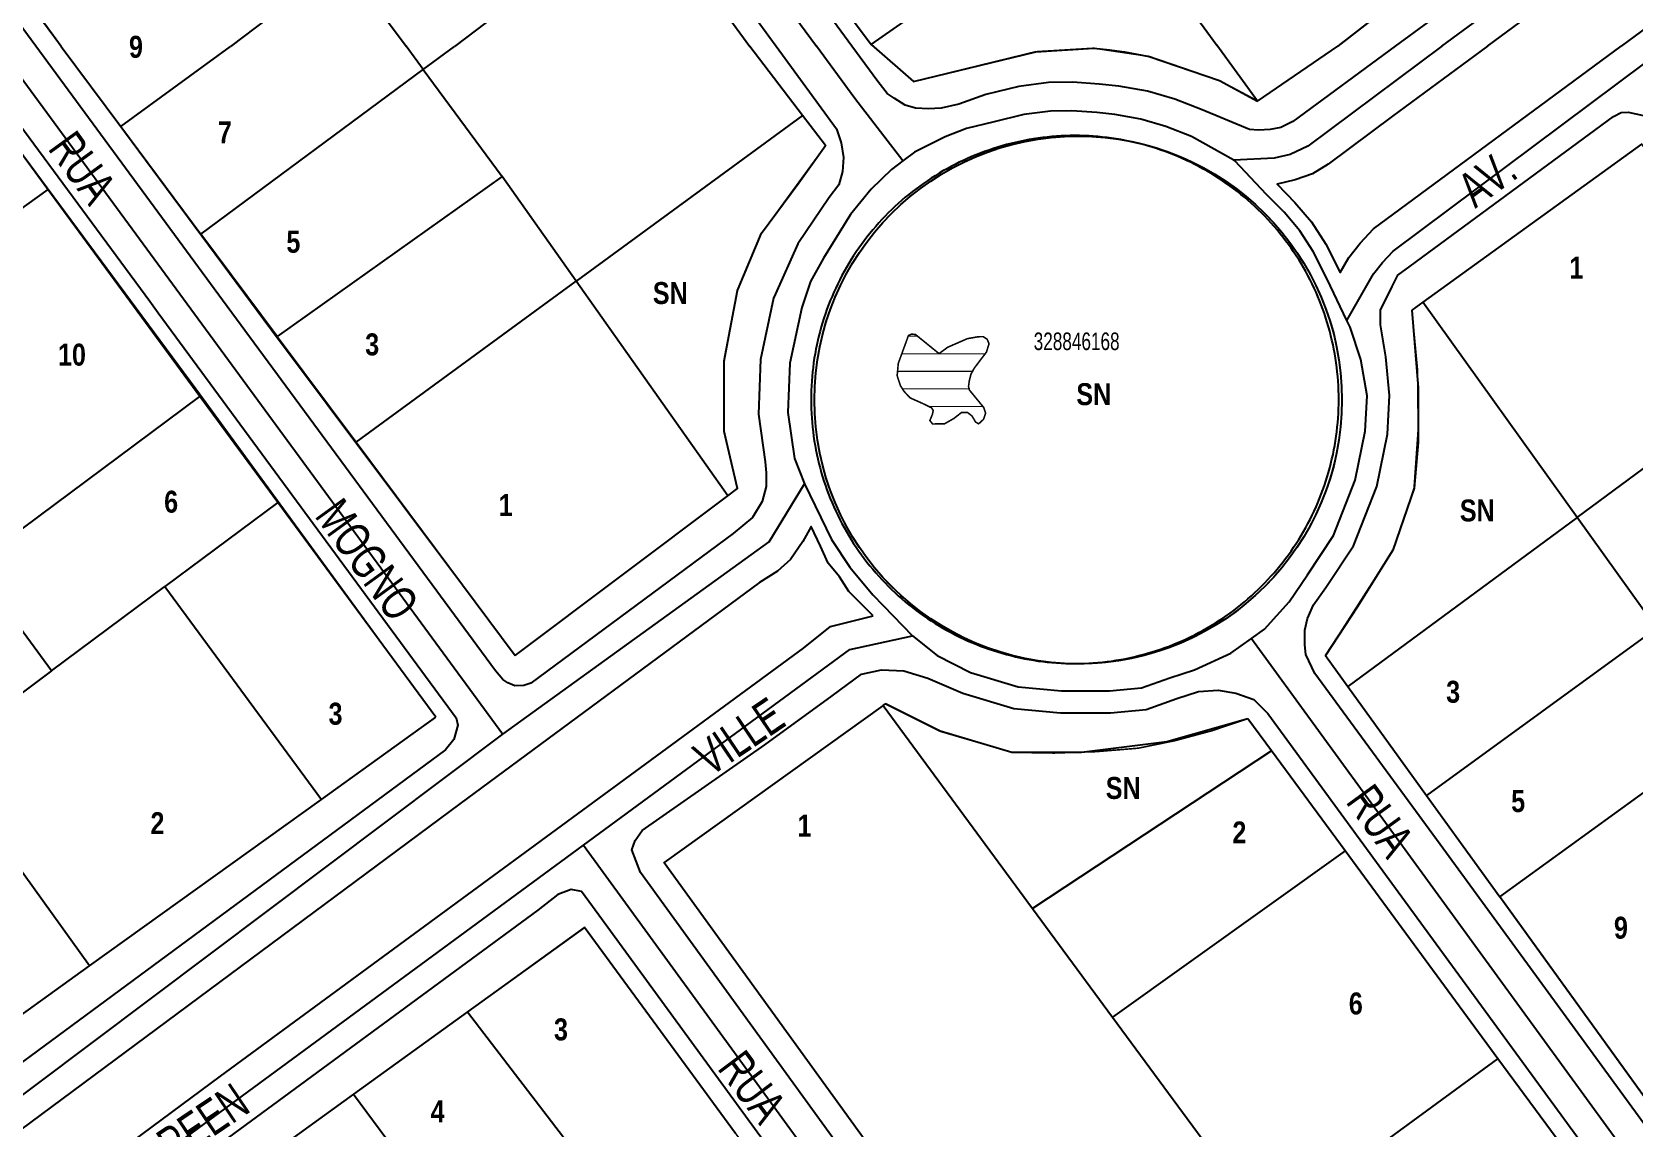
# Model space of a CAD drawing. Extents: x 204381 to 207261, y 4847713 to 4851061.
# Drawn here: x 206016.9 to 206199.5, y 4848988.8 to 4849113.7 of the extents above; entities that cross this region are included whole.
import ezdxf
from ezdxf.enums import TextEntityAlignment as Align

# ---------------------------------------------------------------- set-up
doc = ezdxf.new("R2010")
doc.units = 0
doc.header["$LTSCALE"] = 1.5
doc.header["$MEASUREMENT"] = 0
for name, color, linetype in [('CD-MALHA-LOTES', 40, 'CONTINUOUS'), ('CD_TXT_QUADRA', 7, 'CONTINUOUS'), ('HD-HACH-HIDROG', 160, 'CONTINUOUS'), ('HD-LAGOS-PERENE', 170, 'CONTINUOUS'), ('RU-QUADRAS', 210, 'CONTINUOUS'), ('SV-EIXO-RUA-PAV', 20, 'CONTINUOUS'), ('SV-RUA-PAVIM-S-GUIA-C-GUIA', 7, 'CONTINUOUS'), ('SV-TXT-RUA-PAV-S-GUIA-C-GUIA', 7, 'CONTINUOUS'), ('Th_NmrPort', 7, 'CONTINUOUS')]:
    doc.layers.add(name, color=color, linetype=linetype)
doc.styles.add('ARIAL', font='ARIAL.TTF')
doc.styles.get("Standard").update_dxf_attribs({"font": 'swisscbo.ttf'})

# ---------------------------------------------------------------- blocks, each defined once
blk = doc.blocks.new('*X25')
at = {"layer": 'HD-HACH-HIDROG', "const_width": 0.13}
for points in [[(206116.780847, 4849079.031225), (206117.845986, 4849079.031236)], [(206116.051227, 4849077.031185), (206125.549731, 4849077.03128)], [(206115.56882, 4849075.031147), (206124.114877, 4849075.031233)], [(206116.126605, 4849073.03112), (206123.720707, 4849073.031196)], [(206119.122117, 4849071.031117), (206125.28989, 4849071.031178)]]:
    blk.add_lwpolyline(points, dxfattribs=at)
blk = doc.blocks.new('*X36')
at = {"layer": 'HD-HACH-HIDROG', "const_width": 0.13}
for points in [[(206116.780847, 4849079.031225), (206117.845986, 4849079.031236)], [(206116.051227, 4849077.031185), (206125.549731, 4849077.03128)], [(206115.56882, 4849075.031147), (206124.114877, 4849075.031233)], [(206116.126605, 4849073.03112), (206123.720707, 4849073.031196)], [(206119.122117, 4849071.031117), (206125.28989, 4849071.031178)]]:
    blk.add_lwpolyline(points, dxfattribs=at)

msp = doc.modelspace()

# ---------------------------------------------------------------- linework, layer by layer
at = {"layer": 'CD-MALHA-LOTES', "linetype": 'Continuous'}
for points in [[(206112.54, 4849112.26), (206138.61, 4849130.46)], [(206138.61, 4849130.46), (206151.94, 4849112.18)], [(206086.74, 4849128.47), (206065.08, 4849112.03)], [(206086.74, 4849128.47), (206098.73, 4849112.03)], [(206103.46, 4849124.47), (206112.54, 4849112.26)], [(206182.31, 4849124.95), (206165.72, 4849112.07)], [(206052.35, 4849121.76), (206039.56, 4849112.03)], [(206052.35, 4849121.76), (206059.56, 4849112.07)], [(206020.24, 4849112.03), (206017.7, 4849115.54)], [(206020.24, 4849112.03), (206027.04, 4849102.91)], [(206027.04, 4849102.91), (206039.56, 4849112.03)], [(206061.52, 4849109.4), (206059.56, 4849112.07)], [(206061.52, 4849109.4), (206065.08, 4849112.03)], [(206104.74, 4849104.18), (206098.73, 4849112.03)], [(206112.54, 4849112.26), (206117.4, 4849108.04)], [(206117.4, 4849108.04), (206131.31, 4849111.44)], [(206131.31, 4849111.44), (206137.95, 4849111.84)], [(206137.95, 4849111.84), (206139.7, 4849111.64)], [(206139.7, 4849111.64), (206141.44, 4849111.43)], [(206141.44, 4849111.43), (206144.22, 4849110.91)], [(206156.6, 4849105.82), (206151.94, 4849112.18)], [(206156.6, 4849105.82), (206165.72, 4849112.07)], [(206036.17, 4849090.67), (206061.52, 4849109.4)], [(206061.52, 4849109.4), (206070.5, 4849097.22)], [(206144.22, 4849110.91), (206152.24, 4849108.16)], [(206018.72, 4849095.76), (206009.6, 4849108.15)], [(206152.24, 4849108.16), (206156.6, 4849105.82)], [(206104.74, 4849104.18), (206078.93, 4849085.3)], [(206107.36, 4849100.75), (206104.74, 4849104.18)], [(206027.04, 4849102.91), (206036.17, 4849090.67)], [(206104.33, 4849096.51), (206107.36, 4849100.75)], [(206200.36, 4849100.91), (206175.43, 4849082.91)], [(206070.5, 4849097.22), (206044.87, 4849079.01)], [(206078.93, 4849085.3), (206070.5, 4849097.22)], [(206018.72, 4849095.76), (205992.62, 4849076.99)], [(206036.07, 4849072.16), (206018.72, 4849095.76)], [(206100.06, 4849090.75), (206104.33, 4849096.51)], [(206044.87, 4849079.01), (206036.17, 4849090.67)], [(206097.32, 4849084.22), (206100.06, 4849090.75)], [(206053.86, 4849066.96), (206078.93, 4849085.3)], [(206096.21, 4849060.85), (206078.93, 4849085.3)], [(206095.82, 4849076.21), (206097.32, 4849084.22)], [(206175.43, 4849082.91), (206174.18, 4849082.01)], [(206174.18, 4849082.01), (206174.9, 4849073.14)], [(206193.01, 4849058.39), (206175.43, 4849082.91)], [(206044.87, 4849079.01), (206053.86, 4849066.96)], [(206193.01, 4849058.39), (206218, 4849076.82)], [(206095.82, 4849068.19), (206095.82, 4849076.21)], [(206174.9, 4849073.14), (206174.9, 4849066.91)], [(206010.27, 4849053), (206036.07, 4849072.16)], [(206044.94, 4849060.1), (206036.07, 4849072.16)], [(206097.32, 4849061.68), (206095.82, 4849068.19)], [(206053.86, 4849066.96), (206071.99, 4849042.65)], [(206174.9, 4849066.91), (206174.42, 4849061.73)], [(206044.94, 4849060.1), (206032.07, 4849050.52)], [(206062.95, 4849035.62), (206044.94, 4849060.1)], [(206071.99, 4849042.65), (206096.21, 4849060.85)], [(206096.21, 4849060.85), (206097.32, 4849061.68)], [(206174.42, 4849061.73), (206172.01, 4849054.64)], [(206193.01, 4849058.39), (206166.88, 4849039.12)], [(206202.06, 4849045.77), (206193.01, 4849058.39)], [(206172.01, 4849054.64), (206167.93, 4849048.17)], [(206019.17, 4849040.91), (206010.27, 4849053)], [(206019.17, 4849040.91), (206032.07, 4849050.52)], [(206032.07, 4849050.52), (206049.91, 4849026.27)], [(206167.93, 4849048.17), (206164.33, 4849042.65)], [(206202.06, 4849045.77), (206175.85, 4849026.7)], [(206164.33, 4849042.65), (206166.88, 4849039.12)], [(206019.17, 4849040.91), (206006.22, 4849031.26)], [(206166.88, 4849039.12), (206175.85, 4849026.7)], [(206113.92, 4849036.96), (206088.96, 4849019.07)], [(206113.92, 4849036.96), (206114.18, 4849037.14)], [(206113.92, 4849036.96), (206130.96, 4849013.82)], [(206120.42, 4849034.02), (206114.18, 4849037.14)], [(206049.91, 4849026.27), (206062.95, 4849035.62)], [(206155.49, 4849035.46), (206146.24, 4849032.82)], [(206158.18, 4849031.8), (206155.49, 4849035.46)], [(206128.59, 4849031.62), (206120.42, 4849034.02)], [(206146.24, 4849032.82), (206136.52, 4849031.62)], [(206184.18, 4849015.17), (206210.39, 4849034.15)], [(206023.47, 4849007.3), (206006.22, 4849031.26)], [(206136.52, 4849031.62), (206128.59, 4849031.62)], [(206158.18, 4849031.8), (206130.96, 4849013.82)], [(206166.57, 4849020.39), (206158.18, 4849031.8)], [(206023.47, 4849007.3), (206049.91, 4849026.27)], [(206175.85, 4849026.7), (206184.18, 4849015.17)], [(206166.57, 4849020.39), (206140.07, 4849001.46)], [(206183.98, 4848996.72), (206166.57, 4849020.39)], [(206088.96, 4849019.07), (206141.34, 4848946.75)], [(206201.35, 4848991.4), (206184.18, 4849015.17)], [(206130.96, 4849013.82), (206140.07, 4849001.46)], [(206079.88, 4849011.69), (206066.56, 4849002.07)], [(206097.11, 4848988.21), (206079.88, 4849011.69)], [(206010.9, 4848998.28), (206023.47, 4849007.3)], [(206066.56, 4849002.07), (206053.56, 4848992.68)], [(206066.56, 4849002.07), (206084.34, 4848978.85)], [(206140.07, 4849001.46), (206157.71, 4848977.51)], [(206157.71, 4848977.51), (206183.98, 4848996.72)], [(206193.07, 4848984.37), (206183.98, 4848996.72)], [(206053.56, 4848992.68), (206041.17, 4848983.72)], [(206053.56, 4848992.68), (206071.05, 4848969.11)]]:
    msp.add_lwpolyline(points, dxfattribs=at)
msp.add_circle((206136.15, 4849071.77), 30.06, dxfattribs=at)
at = {"layer": 'HD-LAGOS-PERENE', "const_width": 0.18, "flags": 128}
msp.add_lwpolyline([(206115.52, 4849074.54), (206115.65, 4849075.94), (206116.81, 4849079.11), (206117.16, 4849079.27), (206117.61, 4849079.22), (206120.29, 4849077.05), (206121.28, 4849077.77), (206123.52, 4849078.75), (206124.77, 4849078.97), (206125.32, 4849078.98), (206125.78, 4849078.68), (206125.99, 4849078.18), (206125.7, 4849077.23), (206124.32, 4849075.41), (206123.93, 4849074.7), (206123.74, 4849073.95), (206123.65, 4849073.29), (206123.76, 4849072.89), (206124.57, 4849071.9), (206125.39, 4849070.91), (206125.6, 4849070.26), (206125.36, 4849069.56), (206124.81, 4849069.05), (206124.46, 4849069.25), (206124.05, 4849069.94), (206123.54, 4849070.34), (206122.84, 4849070.33), (206122, 4849069.67), (206120.91, 4849069.05), (206119.56, 4849069.03), (206119.25, 4849069.43), (206119.54, 4849070.13), (206119.63, 4849070.58), (206119.43, 4849070.88), (206118.42, 4849071.37), (206117.01, 4849072), (206116.35, 4849072.69), (206115.89, 4849073.39)], close=True, dxfattribs=at)
msp.add_lwpolyline([(206115.52, 4849074.54), (206115.65, 4849075.94), (206116.81, 4849079.11), (206117.16, 4849079.27), (206117.61, 4849079.22), (206120.29, 4849077.05), (206121.28, 4849077.77), (206123.52, 4849078.75), (206124.77, 4849078.97), (206125.32, 4849078.98), (206125.78, 4849078.68), (206125.99, 4849078.18), (206125.7, 4849077.23), (206124.32, 4849075.41), (206123.93, 4849074.7), (206123.74, 4849073.95), (206123.65, 4849073.29), (206123.76, 4849072.89), (206124.57, 4849071.9), (206125.39, 4849070.91), (206125.6, 4849070.26), (206125.36, 4849069.56), (206124.81, 4849069.05), (206124.46, 4849069.25), (206124.05, 4849069.94), (206123.54, 4849070.34), (206122.84, 4849070.33), (206122, 4849069.67), (206120.91, 4849069.05), (206119.56, 4849069.03), (206119.25, 4849069.43), (206119.54, 4849070.13), (206119.63, 4849070.58), (206119.43, 4849070.88), (206118.42, 4849071.37), (206117.01, 4849072), (206116.35, 4849072.69), (206115.89, 4849073.39)], close=True, dxfattribs=at)
at = {"layer": 'RU-QUADRAS', "color": 6, "linetype": 'Continuous', "const_width": 0.18}
for points in [[(205749.85, 4849173.59), (205815.9, 4849224.43), (206140.75, 4849468.14), (206174.42, 4849424.47), (206185.2, 4849411.06, -0.01031), (206225.68, 4849355.63, -0.001332), (205830.88, 4849059.98), (205796.21, 4849108.13, 0.011304), (205762.41, 4849156.7)], [(205989.82, 4849153.48), (206040.85, 4849191.34), (206098.73, 4849112.03), (206107.36, 4849100.75), (206100.06, 4849090.75), (206097.32, 4849084.22), (206095.82, 4849076.21), (206095.82, 4849068.19), (206097.32, 4849061.68), (206071.99, 4849042.65, -0.003876)], [(205930.26, 4849108.01, -0.017018), (205980.73, 4849146.75, -0.004486), (206062.95, 4849035.62), (206010.9, 4848998.28)], [(206164.33, 4849042.65), (206172.01, 4849054.64), (206174.42, 4849061.73, 0.061597), (206174.18, 4849082.01), (206200.36, 4849100.91), (206280.67, 4848991.19), (206228.94, 4848953.2)], [(206088.96, 4849019.07), (206114.18, 4849037.14), (206120.42, 4849034.02), (206128.59, 4849031.62, 0.036986), (206143, 4849032.1, 0.045712), (206155.49, 4849035.46), (206220.53, 4848947.02), (206168.71, 4848908.95)]]:
    msp.add_lwpolyline(points, format="xyb", close=True, dxfattribs=at)
for points in [[(206049.18, 4849197.47), (206101.15, 4849235.98), (206182.31, 4849124.95), (206165.72, 4849112.07), (206156.61, 4849105.83), (206152.24, 4849108.16), (206144.22, 4849110.91), (206137.95, 4849111.84), (206131.31, 4849111.44), (206117.4, 4849108.04), (206112.53, 4849112.27)], [(206028.24, 4848974.38), (206079.88, 4849011.69), (206159.99, 4848902.55), (206108.84, 4848864.99)]]:
    msp.add_lwpolyline(points, close=True, dxfattribs=at)
at = {"layer": 'RU-QUADRAS', "const_width": 0.18}
msp.add_lwpolyline([(206163.1, 4849085.08), (206163.53, 4849084.17), (206163.93, 4849083.26), (206164.29, 4849082.32), (206164.63, 4849081.38), (206164.93, 4849080.43), (206165.21, 4849079.47), (206165.45, 4849078.5), (206165.65, 4849077.52), (206165.83, 4849076.53), (206165.97, 4849075.54), (206166.08, 4849074.55), (206166.15, 4849073.55), (206166.2, 4849072.55), (206166.21, 4849071.55), (206166.18, 4849070.55), (206166.13, 4849069.56), (206166.04, 4849068.56), (206165.91, 4849067.57), (206165.76, 4849066.58), (206165.57, 4849065.6), (206165.34, 4849064.62), (206165.09, 4849063.66), (206164.8, 4849062.7), (206164.49, 4849061.75), (206164.14, 4849060.81), (206163.76, 4849059.89), (206163.35, 4849058.98), (206162.91, 4849058.08), (206162.44, 4849057.2), (206161.94, 4849056.33), (206161.41, 4849055.48), (206160.85, 4849054.65), (206160.27, 4849053.84), (206159.66, 4849053.04), (206159.02, 4849052.27), (206158.36, 4849051.52), (206157.68, 4849050.8), (206156.97, 4849050.09), (206156.24, 4849049.41), (206155.48, 4849048.75), (206154.7, 4849048.12), (206153.91, 4849047.52), (206153.09, 4849046.94), (206152.26, 4849046.39), (206151.4, 4849045.87), (206150.53, 4849045.38), (206149.65, 4849044.91), (206148.75, 4849044.48), (206147.83, 4849044.08), (206146.9, 4849043.7), (206145.96, 4849043.36), (206145.01, 4849043.05), (206144.05, 4849042.77), (206143.08, 4849042.52), (206142.11, 4849042.31), (206141.12, 4849042.13), (206140.14, 4849041.98), (206139.14, 4849041.86), (206138.15, 4849041.78), (206137.15, 4849041.73), (206136.15, 4849041.71), (206135.15, 4849041.73), (206134.15, 4849041.78), (206133.15, 4849041.86), (206132.16, 4849041.98), (206131.17, 4849042.13), (206130.19, 4849042.31), (206129.21, 4849042.52), (206128.24, 4849042.77), (206127.28, 4849043.05), (206126.33, 4849043.36), (206125.39, 4849043.7), (206124.46, 4849044.08), (206123.55, 4849044.48), (206122.65, 4849044.91), (206121.76, 4849045.38), (206120.89, 4849045.87), (206120.04, 4849046.39), (206119.2, 4849046.94), (206118.39, 4849047.52), (206117.59, 4849048.12), (206116.81, 4849048.75), (206116.06, 4849049.41), (206115.33, 4849050.09), (206114.62, 4849050.8), (206113.93, 4849051.52), (206113.27, 4849052.27), (206112.63, 4849053.04), (206112.02, 4849053.84), (206111.44, 4849054.65), (206110.89, 4849055.48), (206110.36, 4849056.33), (206109.86, 4849057.2), (206109.39, 4849058.08), (206108.95, 4849058.98), (206108.54, 4849059.89), (206108.16, 4849060.81), (206107.81, 4849061.75), (206107.49, 4849062.7), (206107.2, 4849063.66), (206106.95, 4849064.62), (206106.73, 4849065.6), (206106.54, 4849066.58), (206106.38, 4849067.57), (206106.26, 4849068.56), (206106.17, 4849069.56), (206106.11, 4849070.55), (206106.09, 4849071.55), (206106.1, 4849072.55), (206106.14, 4849073.55), (206106.22, 4849074.55), (206106.33, 4849075.54), (206106.47, 4849076.53), (206106.64, 4849077.52), (206106.85, 4849078.5), (206107.09, 4849079.47), (206107.36, 4849080.43), (206107.67, 4849081.38), (206108, 4849082.32), (206108.37, 4849083.26), (206108.77, 4849084.17), (206109.19, 4849085.08), (206109.65, 4849085.97), (206110.14, 4849086.84), (206110.65, 4849087.7), (206111.2, 4849088.54), (206111.77, 4849089.36), (206112.37, 4849090.16), (206112.99, 4849090.94), (206113.64, 4849091.7), (206114.32, 4849092.44), (206115.02, 4849093.15), (206115.74, 4849093.84), (206116.48, 4849094.51), (206117.25, 4849095.15), (206118.04, 4849095.76), (206118.85, 4849096.35), (206119.67, 4849096.92), (206120.52, 4849097.45), (206121.38, 4849097.95), (206122.26, 4849098.43), (206123.16, 4849098.88), (206124.06, 4849099.3), (206124.99, 4849099.68), (206125.92, 4849100.04), (206126.87, 4849100.36), (206127.82, 4849100.66), (206128.79, 4849100.92), (206129.76, 4849101.15), (206130.74, 4849101.34), (206131.73, 4849101.5), (206132.72, 4849101.64), (206133.72, 4849101.73), (206134.71, 4849101.8), (206135.71, 4849101.83), (206136.15, 4849101.83), (206136.58, 4849101.83), (206137.58, 4849101.8), (206138.58, 4849101.73), (206139.57, 4849101.64), (206140.57, 4849101.5), (206141.55, 4849101.34), (206142.53, 4849101.15), (206143.51, 4849100.92), (206144.47, 4849100.66), (206145.43, 4849100.36), (206146.37, 4849100.04), (206147.31, 4849099.68), (206148.23, 4849099.3), (206149.14, 4849098.88), (206150.03, 4849098.43), (206150.91, 4849097.95), (206151.78, 4849097.45), (206152.62, 4849096.92), (206153.45, 4849096.35), (206154.26, 4849095.76), (206155.04, 4849095.15), (206155.81, 4849094.51), (206156.56, 4849093.84), (206157.28, 4849093.15), (206157.98, 4849092.44), (206158.65, 4849091.7), (206159.3, 4849090.94), (206159.93, 4849090.16), (206160.53, 4849089.36), (206161.1, 4849088.54), (206161.64, 4849087.7), (206162.16, 4849086.84), (206162.64, 4849085.97)], close=True, dxfattribs=at)
at = {"layer": 'SV-EIXO-RUA-PAV', "flags": 128}
for points in [[(206177.6, 4849112.06), (206191.47, 4849122.27), (206251.94, 4849166.77), (206307.61, 4849207.73), (206310.32, 4849213.67), (206226.03, 4849328.91)], [(206045.79, 4849194.04), (206106.33, 4849112.07)], [(206013.05, 4849112.07), (206070.57, 4849033.69)], [(206013.05, 4849112.07), (206070.57, 4849033.69)], [(206116.17, 4849099), (206110.69, 4849106.1), (206106.33, 4849112.07)], [(206116.17, 4849099), (206110.69, 4849106.1), (206106.33, 4849112.07)], [(206177.6, 4849112.06), (206162.31, 4849100.69), (206160.31, 4849099.72), (206158.47, 4849099.31), (206153.88, 4849099.08)], [(206177.6, 4849112.06), (206162.31, 4849100.69), (206160.31, 4849099.72), (206158.47, 4849099.31), (206153.88, 4849099.08)], [(206166.77, 4849080.82), (206169.8, 4849086.12), (206170.83, 4849087.43), (206172.05, 4849088.72), (206200.89, 4849110.26), (206203.3, 4849112.06)], [(206166.77, 4849080.82), (206169.8, 4849086.12), (206170.83, 4849087.43), (206172.05, 4849088.72), (206200.89, 4849110.26), (206203.3, 4849112.06)], [(205917.58, 4848920.81), (205950.16, 4848944.76), (206010.49, 4848988.58), (206070.57, 4849033.69), (206100.93, 4849055.59), (206104.97, 4849062.22)], [(205917.58, 4848920.81), (205950.16, 4848944.76), (206010.49, 4848988.58), (206070.57, 4849033.69), (206100.93, 4849055.59), (206104.97, 4849062.22)], [(205926.56, 4848908.42), (205959.21, 4848932.41), (206019.28, 4848976.58), (206079.77, 4849021.04), (206110.13, 4849043.36), (206117.27, 4849044.89)], [(205926.56, 4848908.42), (205959.21, 4848932.41), (206019.28, 4848976.58), (206079.77, 4849021.04), (206110.13, 4849043.36), (206117.27, 4849044.89)], [(206155.9, 4849044.59), (206224.62, 4848950.27)], [(206155.9, 4849044.59), (206224.62, 4848950.27)], [(206079.77, 4849021.04), (206164.18, 4848905.21)], [(206079.77, 4849021.04), (206164.18, 4848905.21)]]:
    msp.add_lwpolyline(points, dxfattribs=at)
msp.add_lwpolyline([(206114.87, 4849098.03), (206112.54, 4849095.79), (206110.22, 4849092.91), (206107.14, 4849087.91), (206105.65, 4849085.27), (206104.64, 4849082.31), (206103.28, 4849075.96), (206103.08, 4849070.35), (206103.83, 4849065.11), (206104.97, 4849062.22), (206108.05, 4849055.86), (206110.13, 4849052.73), (206112.76, 4849049.57), (206113.93, 4849048.34), (206117.27, 4849044.89), (206120.08, 4849042.66), (206123.86, 4849040.71), (206129.3, 4849039.09), (206134.26, 4849038.63), (206139.72, 4849038.63), (206143.37, 4849038.96), (206146.58, 4849040.12), (206149.4, 4849041.03), (206153.54, 4849042.92), (206155.9, 4849044.59), (206157.38, 4849045.65), (206160.21, 4849048.78), (206162.28, 4849051.86), (206165.24, 4849056.34), (206167.72, 4849062.63), (206168.85, 4849068.2), (206169.07, 4849072.24), (206168.36, 4849076.39), (206167.14, 4849080.05), (206166.77, 4849080.82), (206164.53, 4849085.53), (206162.92, 4849088.68), (206161.39, 4849091.05), (206159.61, 4849093.15), (206157.62, 4849095.18), (206154.01, 4849099.01), (206153.88, 4849099.08), (206149.08, 4849101.78), (206146.12, 4849102.92), (206143.3, 4849103.75), (206140.33, 4849104.3), (206138.26, 4849104.5), (206135.44, 4849104.7), (206133.01, 4849104.67), (206129.97, 4849104.27), (206126.56, 4849103.44), (206123.44, 4849102.69), (206121.01, 4849101.76), (206117.48, 4849099.99), (206116.17, 4849099)], close=True, dxfattribs=at)
msp.add_lwpolyline([(206114.87, 4849098.03), (206112.54, 4849095.79), (206110.22, 4849092.91), (206107.14, 4849087.91), (206105.65, 4849085.27), (206104.64, 4849082.31), (206103.28, 4849075.96), (206103.08, 4849070.35), (206103.83, 4849065.11), (206104.97, 4849062.22), (206108.05, 4849055.86), (206110.13, 4849052.73), (206112.76, 4849049.57), (206113.93, 4849048.34), (206117.27, 4849044.89), (206120.08, 4849042.66), (206123.86, 4849040.71), (206129.3, 4849039.09), (206134.26, 4849038.63), (206139.72, 4849038.63), (206143.37, 4849038.96), (206146.58, 4849040.12), (206149.4, 4849041.03), (206153.54, 4849042.92), (206155.9, 4849044.59), (206157.38, 4849045.65), (206160.21, 4849048.78), (206162.28, 4849051.86), (206165.24, 4849056.34), (206167.72, 4849062.63), (206168.85, 4849068.2), (206169.07, 4849072.24), (206168.36, 4849076.39), (206167.14, 4849080.05), (206166.77, 4849080.82), (206164.53, 4849085.53), (206162.92, 4849088.68), (206161.39, 4849091.05), (206159.61, 4849093.15), (206157.62, 4849095.18), (206154.01, 4849099.01), (206153.88, 4849099.08), (206149.08, 4849101.78), (206146.12, 4849102.92), (206143.3, 4849103.75), (206140.33, 4849104.3), (206138.26, 4849104.5), (206135.44, 4849104.7), (206133.01, 4849104.67), (206129.97, 4849104.27), (206126.56, 4849103.44), (206123.44, 4849102.69), (206121.01, 4849101.76), (206117.48, 4849099.99), (206116.17, 4849099)], close=True, dxfattribs=at)
at = {"layer": 'SV-RUA-PAVIM-S-GUIA-C-GUIA', "flags": 128}
for points in [[(206103.02, 4849237.35), (206150.64, 4849172.08), (206185.51, 4849124.87), (206185.77, 4849124.22), (206185.83, 4849123.47), (206185.84, 4849122.82), (206185.59, 4849122.16), (206184.46, 4849121.05), (206172.26, 4849112.06)], [(206182.78, 4849112.06), (206241.55, 4849155.38), (206309.19, 4849205.23), (206310.37, 4849206.44), (206311.4, 4849208.11), (206311.98, 4849209.32), (206312.71, 4849210.78), (206314.1, 4849207.95), (206316.21, 4849204.52), (206318.34, 4849201.94), (206320.84, 4849199.27), (206319.08, 4849199.25), (206316.89, 4849198.82), (206315.34, 4849198.4), (206314.15, 4849197.68), (206242.94, 4849145.23), (206198.01, 4849112.06)], [(206110.36, 4849112.06), (206083.13, 4849149.23), (206048.27, 4849196.46)], [(206042.66, 4849192.29), (206082.22, 4849138.75), (206101.73, 4849112.06)], [(206017.35, 4849112.07), (205988.19, 4849151.73)], [(206008.91, 4849112.07), (206030.34, 4849083.02), (206031.31, 4849081.71), (206065.26, 4849035.54), (206065.47, 4849034.74), (206064.99, 4849033.08), (206064.06, 4849031.92), (206012.87, 4848994.21), (206012.22, 4848994), (206011.77, 4848994.25), (206011.17, 4848994.34), (206010.3, 4848995.03), (205967.67, 4849053.4), (205946.68, 4849082.04), (205928.29, 4849107.13)], [(206008.91, 4849112.07), (206030.34, 4849083.02), (206031.31, 4849081.71), (206065.26, 4849035.54), (206065.47, 4849034.74), (206064.99, 4849033.08), (206064.06, 4849031.92), (206012.87, 4848994.21), (206012.22, 4848994), (206011.77, 4848994.25), (206011.17, 4848994.34), (206010.3, 4848995.03), (205967.67, 4849053.4), (205946.68, 4849082.04), (205928.29, 4849107.13)], [(206101.73, 4849112.06), (206108.62, 4849102.64), (206109.14, 4849101.05), (206109.41, 4849099.4), (206109.29, 4849097.79), (206108.86, 4849096.28), (206107.78, 4849094.82), (206104.2, 4849089.56), (206101.65, 4849083.86), (206101.43, 4849083.36), (206099.93, 4849076.38), (206099.71, 4849070.16), (206100.49, 4849064.72), (206100.61, 4849063.47), (206100.58, 4849061.91), (206100.15, 4849060.2), (206099.03, 4849058.39), (206096.85, 4849056.55), (206073.76, 4849039.51), (206072.96, 4849039.25), (206071.96, 4849039.19), (206071.16, 4849039.53), (206070.6, 4849039.92), (206069.74, 4849040.91), (206038.64, 4849083.12), (206034.52, 4849088.72), (206017.35, 4849112.07)], [(206101.73, 4849112.06), (206108.62, 4849102.64), (206109.14, 4849101.05), (206109.41, 4849099.4), (206109.29, 4849097.79), (206108.86, 4849096.28), (206107.78, 4849094.82), (206104.2, 4849089.56), (206101.65, 4849083.86), (206101.43, 4849083.36), (206099.93, 4849076.38), (206099.71, 4849070.16), (206100.49, 4849064.72), (206100.61, 4849063.47), (206100.58, 4849061.91), (206100.15, 4849060.2), (206099.03, 4849058.39), (206096.85, 4849056.55), (206073.76, 4849039.51), (206072.96, 4849039.25), (206071.96, 4849039.19), (206071.16, 4849039.53), (206070.6, 4849039.92), (206069.74, 4849040.91), (206038.64, 4849083.12), (206034.52, 4849088.72), (206017.35, 4849112.07)], [(206172.26, 4849112.06), (206160.62, 4849103.49), (206159.23, 4849102.82), (206158.03, 4849102.56), (206156.68, 4849102.49), (206155.68, 4849102.58), (206150.29, 4849104.81), (206147.17, 4849106.02), (206144.05, 4849106.93), (206140.79, 4849107.53), (206138.53, 4849107.75), (206135.53, 4849107.96), (206132.77, 4849107.93), (206129.38, 4849107.48), (206125.63, 4849106.58), (206122.55, 4849105.48), (206120.55, 4849105.01), (206119.1, 4849104.94), (206117.6, 4849105.02), (206116.44, 4849105.35), (206115.18, 4849106.14), (206114.37, 4849106.68), (206113.3, 4849108.06), (206110.36, 4849112.06)], [(206172.26, 4849112.06), (206160.62, 4849103.49), (206159.23, 4849102.82), (206158.03, 4849102.56), (206156.68, 4849102.49), (206155.68, 4849102.58), (206150.29, 4849104.81), (206147.17, 4849106.02), (206144.05, 4849106.93), (206140.79, 4849107.53), (206138.53, 4849107.75), (206135.53, 4849107.96), (206132.77, 4849107.93), (206129.38, 4849107.48), (206125.63, 4849106.58), (206122.55, 4849105.48), (206120.55, 4849105.01), (206119.1, 4849104.94), (206117.6, 4849105.02), (206116.44, 4849105.35), (206115.18, 4849106.14), (206114.37, 4849106.68), (206113.3, 4849108.06), (206110.36, 4849112.06)], [(206182.78, 4849112.06), (206171.98, 4849104.1), (206164.65, 4849098.64), (206162.86, 4849097.51), (206160.87, 4849096.84), (206158.82, 4849096.36), (206160.85, 4849094.28), (206162.74, 4849092.05), (206164.38, 4849089.52), (206166.02, 4849086.29), (206167, 4849088), (206168.28, 4849089.62), (206169.81, 4849091.25), (206198.01, 4849112.06)], [(206182.78, 4849112.06), (206171.98, 4849104.1), (206164.65, 4849098.64), (206162.86, 4849097.51), (206160.87, 4849096.84), (206158.82, 4849096.36), (206160.85, 4849094.28), (206162.74, 4849092.05), (206164.38, 4849089.52), (206166.02, 4849086.29), (206167, 4849088), (206168.28, 4849089.62), (206169.81, 4849091.25), (206198.01, 4849112.06)], [(206227.96, 4848951.85), (206177.41, 4849021.13), (206163.11, 4849040.62), (206162.08, 4849042.76), (206161.97, 4849043.86), (206161.99, 4849045.56), (206162.28, 4849046.87), (206162.95, 4849048.43), (206164.38, 4849050.4), (206167.52, 4849055.16), (206170.17, 4849061.9), (206171.39, 4849067.88), (206171.63, 4849072.29), (206171.22, 4849076.69), (206170.61, 4849080.34), (206170.59, 4849081.99), (206171.94, 4849084.68), (206172.59, 4849085.98), (206173.97, 4849087), (206197.17, 4849104.04), (206198.01, 4849104.5), (206198.81, 4849104.56), (206200.57, 4849104.19)], [(206227.96, 4848951.85), (206177.41, 4849021.13), (206163.11, 4849040.62), (206162.08, 4849042.76), (206161.97, 4849043.86), (206161.99, 4849045.56), (206162.28, 4849046.87), (206162.95, 4849048.43), (206164.38, 4849050.4), (206167.52, 4849055.16), (206170.17, 4849061.9), (206171.39, 4849067.88), (206171.63, 4849072.29), (206171.22, 4849076.69), (206170.61, 4849080.34), (206170.59, 4849081.99), (206171.94, 4849084.68), (206172.59, 4849085.98), (206173.97, 4849087), (206197.17, 4849104.04), (206198.01, 4849104.5), (206198.81, 4849104.56), (206200.57, 4849104.19)], [(206166.58, 4848907.17), (206086.29, 4849017.92), (206085.29, 4849020.51), (206085.67, 4849021.57), (206086.45, 4849022.74), (206100.46, 4849032.49), (206108.1, 4849038.05), (206111.45, 4849040.52), (206113.74, 4849041.02), (206116.29, 4849040.92), (206119, 4849040.07), (206123.01, 4849038.35), (206128.82, 4849036.62), (206134.14, 4849036.13), (206139.83, 4849036.13), (206143.91, 4849036.5), (206147.38, 4849037.75), (206149.87, 4849038.55), (206152.11, 4849038.69), (206154.12, 4849038.38), (206156.18, 4849037.66), (206157.76, 4849036.04), (206222.32, 4848947.74)], [(206166.58, 4848907.17), (206086.29, 4849017.92), (206085.29, 4849020.51), (206085.67, 4849021.57), (206086.45, 4849022.74), (206100.46, 4849032.49), (206108.1, 4849038.05), (206111.45, 4849040.52), (206113.74, 4849041.02), (206116.29, 4849040.92), (206119, 4849040.07), (206123.01, 4849038.35), (206128.82, 4849036.62), (206134.14, 4849036.13), (206139.83, 4849036.13), (206143.91, 4849036.5), (206147.38, 4849037.75), (206149.87, 4849038.55), (206152.11, 4849038.69), (206154.12, 4849038.38), (206156.18, 4849037.66), (206157.76, 4849036.04), (206222.32, 4848947.74)], [(206161.51, 4848903.49), (206080.82, 4849014.06), (206079.54, 4849015.79), (206078.38, 4849016.02), (206076.84, 4849015.44), (206074.58, 4849013.64), (206026.13, 4848978.05), (206025.55, 4848977.34), (206024.91, 4848976.37), (206024.91, 4848975.6), (206025.19, 4848974.82), (206027.76, 4848971.56), (206106.4, 4848863.44)], [(206161.51, 4848903.49), (206080.82, 4849014.06), (206079.54, 4849015.79), (206078.38, 4849016.02), (206076.84, 4849015.44), (206074.58, 4849013.64), (206026.13, 4848978.05), (206025.55, 4848977.34), (206024.91, 4848976.37), (206024.91, 4848975.6), (206025.19, 4848974.82), (206027.76, 4848971.56), (206106.4, 4848863.44)]]:
    msp.add_lwpolyline(points, dxfattribs=at)
for points in [[(206135.78, 4849101.88), (206135.25, 4849101.88), (206134.73, 4849101.86), (206134.2, 4849101.84), (206133.68, 4849101.81), (206133.15, 4849101.77), (206132.63, 4849101.72), (206132.11, 4849101.66), (206131.59, 4849101.59), (206131.07, 4849101.51), (206130.55, 4849101.43), (206130.04, 4849101.33), (206129.52, 4849101.22), (206129.01, 4849101.11), (206128.5, 4849100.99), (206127.99, 4849100.86), (206127.49, 4849100.72), (206126.98, 4849100.57), (206126.48, 4849100.41), (206125.99, 4849100.24), (206125.49, 4849100.07), (206125, 4849099.88), (206124.51, 4849099.69), (206124.03, 4849099.49), (206123.54, 4849099.28), (206123.07, 4849099.06), (206122.59, 4849098.84), (206122.12, 4849098.6), (206121.66, 4849098.36), (206121.2, 4849098.11), (206120.74, 4849097.85), (206120.29, 4849097.59), (206119.84, 4849097.31), (206119.4, 4849097.03), (206118.96, 4849096.74), (206118.53, 4849096.44), (206118.1, 4849096.14), (206117.68, 4849095.83), (206117.26, 4849095.51), (206116.85, 4849095.18), (206116.45, 4849094.85), (206116.05, 4849094.51), (206115.65, 4849094.16), (206115.27, 4849093.8), (206114.89, 4849093.44), (206114.51, 4849093.07), (206114.14, 4849092.7), (206113.78, 4849092.32), (206113.43, 4849091.93), (206113.08, 4849091.54), (206112.74, 4849091.14), (206112.41, 4849090.74), (206112.08, 4849090.32), (206111.76, 4849089.91), (206111.45, 4849089.49), (206111.14, 4849089.06), (206110.85, 4849088.63), (206110.56, 4849088.19), (206110.27, 4849087.75), (206110, 4849087.3), (206109.73, 4849086.85), (206109.48, 4849086.39), (206109.23, 4849085.93), (206108.98, 4849085.46), (206108.75, 4849084.99), (206108.52, 4849084.52), (206108.31, 4849084.04), (206108.1, 4849083.56), (206107.9, 4849083.08), (206107.7, 4849082.59), (206107.52, 4849082.1), (206107.34, 4849081.6), (206107.18, 4849081.1), (206107.02, 4849080.6), (206106.87, 4849080.1), (206106.73, 4849079.59), (206106.6, 4849079.09), (206106.48, 4849078.58), (206106.36, 4849078.06), (206106.26, 4849077.55), (206106.16, 4849077.03), (206106.08, 4849076.52), (206106, 4849076), (206105.93, 4849075.48), (206105.87, 4849074.96), (206105.82, 4849074.43), (206105.78, 4849073.91), (206105.75, 4849073.39), (206105.72, 4849072.86), (206105.71, 4849072.34), (206105.71, 4849071.81), (206105.71, 4849071.29), (206105.72, 4849070.76), (206105.75, 4849070.24), (206105.78, 4849069.71), (206105.82, 4849069.19), (206105.87, 4849068.67), (206105.93, 4849068.15), (206106, 4849067.63), (206106.08, 4849067.11), (206106.16, 4849066.59), (206106.26, 4849066.07), (206106.36, 4849065.56), (206106.48, 4849065.05), (206106.6, 4849064.54), (206106.73, 4849064.03), (206106.87, 4849063.52), (206107.02, 4849063.02), (206107.18, 4849062.52), (206107.34, 4849062.02), (206107.52, 4849061.53), (206107.7, 4849061.04), (206107.9, 4849060.55), (206108.1, 4849060.06), (206108.31, 4849059.58), (206108.52, 4849059.1), (206108.75, 4849058.63), (206108.98, 4849058.16), (206109.23, 4849057.69), (206109.48, 4849057.23), (206109.73, 4849056.78), (206110, 4849056.32), (206110.27, 4849055.88), (206110.56, 4849055.43), (206110.85, 4849055), (206111.14, 4849054.56), (206111.45, 4849054.14), (206111.76, 4849053.72), (206112.08, 4849053.3), (206112.41, 4849052.89), (206112.74, 4849052.48), (206113.08, 4849052.08), (206113.43, 4849051.69), (206113.78, 4849051.3), (206114.14, 4849050.92), (206114.51, 4849050.55), (206114.89, 4849050.18), (206115.27, 4849049.82), (206115.65, 4849049.47), (206116.05, 4849049.12), (206116.45, 4849048.78), (206116.85, 4849048.44), (206117.26, 4849048.12), (206117.68, 4849047.8), (206118.1, 4849047.48), (206118.53, 4849047.18), (206118.96, 4849046.88), (206119.4, 4849046.59), (206119.84, 4849046.31), (206120.29, 4849046.04), (206120.74, 4849045.77), (206121.2, 4849045.51), (206121.66, 4849045.26), (206122.12, 4849045.02), (206122.59, 4849044.79), (206123.07, 4849044.56), (206123.54, 4849044.34), (206124.03, 4849044.13), (206124.51, 4849043.93), (206125, 4849043.74), (206125.49, 4849043.56), (206125.99, 4849043.38), (206126.48, 4849043.21), (206126.98, 4849043.06), (206127.49, 4849042.91), (206127.99, 4849042.77), (206128.5, 4849042.64), (206129.01, 4849042.51), (206129.52, 4849042.4), (206130.04, 4849042.29), (206130.55, 4849042.2), (206131.07, 4849042.11), (206131.59, 4849042.03), (206132.11, 4849041.97), (206132.63, 4849041.91), (206133.15, 4849041.86), (206133.68, 4849041.82), (206134.2, 4849041.78), (206134.73, 4849041.76), (206135.25, 4849041.75), (206135.78, 4849041.74), (206136.3, 4849041.75), (206136.82, 4849041.76), (206137.35, 4849041.78), (206137.87, 4849041.82), (206138.4, 4849041.86), (206138.92, 4849041.91), (206139.44, 4849041.97), (206139.96, 4849042.03), (206140.48, 4849042.11), (206141, 4849042.2), (206141.51, 4849042.29), (206142.03, 4849042.4), (206142.54, 4849042.51), (206143.05, 4849042.64), (206143.56, 4849042.77), (206144.06, 4849042.91), (206144.57, 4849043.06), (206145.07, 4849043.21), (206145.57, 4849043.38), (206146.06, 4849043.56), (206146.55, 4849043.74), (206147.04, 4849043.93), (206147.52, 4849044.13), (206148.01, 4849044.34), (206148.48, 4849044.56), (206148.96, 4849044.79), (206149.43, 4849045.02), (206149.89, 4849045.26), (206150.35, 4849045.51), (206150.81, 4849045.77), (206151.26, 4849046.04), (206151.71, 4849046.31), (206152.15, 4849046.59), (206152.59, 4849046.88), (206153.02, 4849047.18), (206153.45, 4849047.48), (206153.87, 4849047.8), (206154.29, 4849048.12), (206154.7, 4849048.44), (206155.1, 4849048.78), (206155.5, 4849049.12), (206155.9, 4849049.47), (206156.28, 4849049.82), (206156.66, 4849050.18), (206157.04, 4849050.55), (206157.41, 4849050.92), (206157.77, 4849051.3), (206158.12, 4849051.69), (206158.47, 4849052.08), (206158.81, 4849052.48), (206159.14, 4849052.89), (206159.47, 4849053.3), (206159.79, 4849053.72), (206160.1, 4849054.14), (206160.41, 4849054.56), (206160.7, 4849055), (206160.99, 4849055.43), (206161.28, 4849055.88), (206161.55, 4849056.32), (206161.82, 4849056.78), (206162.08, 4849057.23), (206162.33, 4849057.69), (206162.57, 4849058.16), (206162.8, 4849058.63), (206163.03, 4849059.1), (206163.25, 4849059.58), (206163.46, 4849060.06), (206163.66, 4849060.55), (206163.85, 4849061.04), (206164.03, 4849061.53), (206164.21, 4849062.02), (206164.37, 4849062.52), (206164.53, 4849063.02), (206164.68, 4849063.52), (206164.82, 4849064.03), (206164.95, 4849064.54), (206165.07, 4849065.05), (206165.19, 4849065.56), (206165.29, 4849066.07), (206165.39, 4849066.59), (206165.48, 4849067.11), (206165.55, 4849067.63), (206165.62, 4849068.15), (206165.68, 4849068.67), (206165.73, 4849069.19), (206165.77, 4849069.71), (206165.8, 4849070.24), (206165.83, 4849070.76), (206165.84, 4849071.29), (206165.85, 4849071.81), (206165.84, 4849072.34), (206165.83, 4849072.86), (206165.8, 4849073.39), (206165.77, 4849073.91), (206165.73, 4849074.43), (206165.68, 4849074.96), (206165.62, 4849075.48), (206165.55, 4849076), (206165.48, 4849076.52), (206165.39, 4849077.03), (206165.29, 4849077.55), (206165.19, 4849078.06), (206165.07, 4849078.58), (206164.95, 4849079.09), (206164.82, 4849079.59), (206164.68, 4849080.1), (206164.53, 4849080.6), (206164.37, 4849081.1), (206164.21, 4849081.6), (206164.03, 4849082.1), (206163.85, 4849082.59), (206163.66, 4849083.08), (206163.46, 4849083.56), (206163.25, 4849084.04), (206163.03, 4849084.52), (206162.8, 4849084.99), (206162.57, 4849085.46), (206162.33, 4849085.93), (206162.08, 4849086.39), (206161.82, 4849086.85), (206161.55, 4849087.3), (206161.28, 4849087.75), (206160.99, 4849088.19), (206160.7, 4849088.63), (206160.41, 4849089.06), (206160.1, 4849089.49), (206159.79, 4849089.91), (206159.47, 4849090.32), (206159.14, 4849090.74), (206158.81, 4849091.14), (206158.47, 4849091.54), (206158.12, 4849091.93), (206157.77, 4849092.32), (206157.41, 4849092.7), (206157.04, 4849093.07), (206156.66, 4849093.44), (206156.28, 4849093.8), (206155.9, 4849094.16), (206155.5, 4849094.51), (206155.1, 4849094.85), (206154.7, 4849095.18), (206154.29, 4849095.51), (206153.87, 4849095.83), (206153.45, 4849096.14), (206153.02, 4849096.44), (206152.59, 4849096.74), (206152.15, 4849097.03), (206151.71, 4849097.31), (206151.26, 4849097.59), (206150.81, 4849097.85), (206150.35, 4849098.11), (206149.89, 4849098.36), (206149.43, 4849098.6), (206148.96, 4849098.84), (206148.48, 4849099.06), (206148.01, 4849099.28), (206147.52, 4849099.49), (206147.04, 4849099.69), (206146.55, 4849099.88), (206146.06, 4849100.07), (206145.57, 4849100.24), (206145.07, 4849100.41), (206144.57, 4849100.57), (206144.06, 4849100.72), (206143.56, 4849100.86), (206143.05, 4849100.99), (206142.54, 4849101.11), (206142.03, 4849101.22), (206141.51, 4849101.33), (206141, 4849101.43), (206140.48, 4849101.51), (206139.96, 4849101.59), (206139.44, 4849101.66), (206138.92, 4849101.72), (206138.4, 4849101.77), (206137.87, 4849101.81), (206137.35, 4849101.84), (206136.82, 4849101.86), (206136.3, 4849101.88)], [(206135.78, 4849101.88), (206135.25, 4849101.88), (206134.73, 4849101.86), (206134.2, 4849101.84), (206133.68, 4849101.81), (206133.15, 4849101.77), (206132.63, 4849101.72), (206132.11, 4849101.66), (206131.59, 4849101.59), (206131.07, 4849101.51), (206130.55, 4849101.43), (206130.04, 4849101.33), (206129.52, 4849101.22), (206129.01, 4849101.11), (206128.5, 4849100.99), (206127.99, 4849100.86), (206127.49, 4849100.72), (206126.98, 4849100.57), (206126.48, 4849100.41), (206125.99, 4849100.24), (206125.49, 4849100.07), (206125, 4849099.88), (206124.51, 4849099.69), (206124.03, 4849099.49), (206123.54, 4849099.28), (206123.07, 4849099.06), (206122.59, 4849098.84), (206122.12, 4849098.6), (206121.66, 4849098.36), (206121.2, 4849098.11), (206120.74, 4849097.85), (206120.29, 4849097.59), (206119.84, 4849097.31), (206119.4, 4849097.03), (206118.96, 4849096.74), (206118.53, 4849096.44), (206118.1, 4849096.14), (206117.68, 4849095.83), (206117.26, 4849095.51), (206116.85, 4849095.18), (206116.45, 4849094.85), (206116.05, 4849094.51), (206115.65, 4849094.16), (206115.27, 4849093.8), (206114.89, 4849093.44), (206114.51, 4849093.07), (206114.14, 4849092.7), (206113.78, 4849092.32), (206113.43, 4849091.93), (206113.08, 4849091.54), (206112.74, 4849091.14), (206112.41, 4849090.74), (206112.08, 4849090.32), (206111.76, 4849089.91), (206111.45, 4849089.49), (206111.14, 4849089.06), (206110.85, 4849088.63), (206110.56, 4849088.19), (206110.27, 4849087.75), (206110, 4849087.3), (206109.73, 4849086.85), (206109.48, 4849086.39), (206109.23, 4849085.93), (206108.98, 4849085.46), (206108.75, 4849084.99), (206108.52, 4849084.52), (206108.31, 4849084.04), (206108.1, 4849083.56), (206107.9, 4849083.08), (206107.7, 4849082.59), (206107.52, 4849082.1), (206107.34, 4849081.6), (206107.18, 4849081.1), (206107.02, 4849080.6), (206106.87, 4849080.1), (206106.73, 4849079.59), (206106.6, 4849079.09), (206106.48, 4849078.58), (206106.36, 4849078.06), (206106.26, 4849077.55), (206106.16, 4849077.03), (206106.08, 4849076.52), (206106, 4849076), (206105.93, 4849075.48), (206105.87, 4849074.96), (206105.82, 4849074.43), (206105.78, 4849073.91), (206105.75, 4849073.39), (206105.72, 4849072.86), (206105.71, 4849072.34), (206105.71, 4849071.81), (206105.71, 4849071.29), (206105.72, 4849070.76), (206105.75, 4849070.24), (206105.78, 4849069.71), (206105.82, 4849069.19), (206105.87, 4849068.67), (206105.93, 4849068.15), (206106, 4849067.63), (206106.08, 4849067.11), (206106.16, 4849066.59), (206106.26, 4849066.07), (206106.36, 4849065.56), (206106.48, 4849065.05), (206106.6, 4849064.54), (206106.73, 4849064.03), (206106.87, 4849063.52), (206107.02, 4849063.02), (206107.18, 4849062.52), (206107.34, 4849062.02), (206107.52, 4849061.53), (206107.7, 4849061.04), (206107.9, 4849060.55), (206108.1, 4849060.06), (206108.31, 4849059.58), (206108.52, 4849059.1), (206108.75, 4849058.63), (206108.98, 4849058.16), (206109.23, 4849057.69), (206109.48, 4849057.23), (206109.73, 4849056.78), (206110, 4849056.32), (206110.27, 4849055.88), (206110.56, 4849055.43), (206110.85, 4849055), (206111.14, 4849054.56), (206111.45, 4849054.14), (206111.76, 4849053.72), (206112.08, 4849053.3), (206112.41, 4849052.89), (206112.74, 4849052.48), (206113.08, 4849052.08), (206113.43, 4849051.69), (206113.78, 4849051.3), (206114.14, 4849050.92), (206114.51, 4849050.55), (206114.89, 4849050.18), (206115.27, 4849049.82), (206115.65, 4849049.47), (206116.05, 4849049.12), (206116.45, 4849048.78), (206116.85, 4849048.44), (206117.26, 4849048.12), (206117.68, 4849047.8), (206118.1, 4849047.48), (206118.53, 4849047.18), (206118.96, 4849046.88), (206119.4, 4849046.59), (206119.84, 4849046.31), (206120.29, 4849046.04), (206120.74, 4849045.77), (206121.2, 4849045.51), (206121.66, 4849045.26), (206122.12, 4849045.02), (206122.59, 4849044.79), (206123.07, 4849044.56), (206123.54, 4849044.34), (206124.03, 4849044.13), (206124.51, 4849043.93), (206125, 4849043.74), (206125.49, 4849043.56), (206125.99, 4849043.38), (206126.48, 4849043.21), (206126.98, 4849043.06), (206127.49, 4849042.91), (206127.99, 4849042.77), (206128.5, 4849042.64), (206129.01, 4849042.51), (206129.52, 4849042.4), (206130.04, 4849042.29), (206130.55, 4849042.2), (206131.07, 4849042.11), (206131.59, 4849042.03), (206132.11, 4849041.97), (206132.63, 4849041.91), (206133.15, 4849041.86), (206133.68, 4849041.82), (206134.2, 4849041.78), (206134.73, 4849041.76), (206135.25, 4849041.75), (206135.78, 4849041.74), (206136.3, 4849041.75), (206136.82, 4849041.76), (206137.35, 4849041.78), (206137.87, 4849041.82), (206138.4, 4849041.86), (206138.92, 4849041.91), (206139.44, 4849041.97), (206139.96, 4849042.03), (206140.48, 4849042.11), (206141, 4849042.2), (206141.51, 4849042.29), (206142.03, 4849042.4), (206142.54, 4849042.51), (206143.05, 4849042.64), (206143.56, 4849042.77), (206144.06, 4849042.91), (206144.57, 4849043.06), (206145.07, 4849043.21), (206145.57, 4849043.38), (206146.06, 4849043.56), (206146.55, 4849043.74), (206147.04, 4849043.93), (206147.52, 4849044.13), (206148.01, 4849044.34), (206148.48, 4849044.56), (206148.96, 4849044.79), (206149.43, 4849045.02), (206149.89, 4849045.26), (206150.35, 4849045.51), (206150.81, 4849045.77), (206151.26, 4849046.04), (206151.71, 4849046.31), (206152.15, 4849046.59), (206152.59, 4849046.88), (206153.02, 4849047.18), (206153.45, 4849047.48), (206153.87, 4849047.8), (206154.29, 4849048.12), (206154.7, 4849048.44), (206155.1, 4849048.78), (206155.5, 4849049.12), (206155.9, 4849049.47), (206156.28, 4849049.82), (206156.66, 4849050.18), (206157.04, 4849050.55), (206157.41, 4849050.92), (206157.77, 4849051.3), (206158.12, 4849051.69), (206158.47, 4849052.08), (206158.81, 4849052.48), (206159.14, 4849052.89), (206159.47, 4849053.3), (206159.79, 4849053.72), (206160.1, 4849054.14), (206160.41, 4849054.56), (206160.7, 4849055), (206160.99, 4849055.43), (206161.28, 4849055.88), (206161.55, 4849056.32), (206161.82, 4849056.78), (206162.08, 4849057.23), (206162.33, 4849057.69), (206162.57, 4849058.16), (206162.8, 4849058.63), (206163.03, 4849059.1), (206163.25, 4849059.58), (206163.46, 4849060.06), (206163.66, 4849060.55), (206163.85, 4849061.04), (206164.03, 4849061.53), (206164.21, 4849062.02), (206164.37, 4849062.52), (206164.53, 4849063.02), (206164.68, 4849063.52), (206164.82, 4849064.03), (206164.95, 4849064.54), (206165.07, 4849065.05), (206165.19, 4849065.56), (206165.29, 4849066.07), (206165.39, 4849066.59), (206165.48, 4849067.11), (206165.55, 4849067.63), (206165.62, 4849068.15), (206165.68, 4849068.67), (206165.73, 4849069.19), (206165.77, 4849069.71), (206165.8, 4849070.24), (206165.83, 4849070.76), (206165.84, 4849071.29), (206165.85, 4849071.81), (206165.84, 4849072.34), (206165.83, 4849072.86), (206165.8, 4849073.39), (206165.77, 4849073.91), (206165.73, 4849074.43), (206165.68, 4849074.96), (206165.62, 4849075.48), (206165.55, 4849076), (206165.48, 4849076.52), (206165.39, 4849077.03), (206165.29, 4849077.55), (206165.19, 4849078.06), (206165.07, 4849078.58), (206164.95, 4849079.09), (206164.82, 4849079.59), (206164.68, 4849080.1), (206164.53, 4849080.6), (206164.37, 4849081.1), (206164.21, 4849081.6), (206164.03, 4849082.1), (206163.85, 4849082.59), (206163.66, 4849083.08), (206163.46, 4849083.56), (206163.25, 4849084.04), (206163.03, 4849084.52), (206162.8, 4849084.99), (206162.57, 4849085.46), (206162.33, 4849085.93), (206162.08, 4849086.39), (206161.82, 4849086.85), (206161.55, 4849087.3), (206161.28, 4849087.75), (206160.99, 4849088.19), (206160.7, 4849088.63), (206160.41, 4849089.06), (206160.1, 4849089.49), (206159.79, 4849089.91), (206159.47, 4849090.32), (206159.14, 4849090.74), (206158.81, 4849091.14), (206158.47, 4849091.54), (206158.12, 4849091.93), (206157.77, 4849092.32), (206157.41, 4849092.7), (206157.04, 4849093.07), (206156.66, 4849093.44), (206156.28, 4849093.8), (206155.9, 4849094.16), (206155.5, 4849094.51), (206155.1, 4849094.85), (206154.7, 4849095.18), (206154.29, 4849095.51), (206153.87, 4849095.83), (206153.45, 4849096.14), (206153.02, 4849096.44), (206152.59, 4849096.74), (206152.15, 4849097.03), (206151.71, 4849097.31), (206151.26, 4849097.59), (206150.81, 4849097.85), (206150.35, 4849098.11), (206149.89, 4849098.36), (206149.43, 4849098.6), (206148.96, 4849098.84), (206148.48, 4849099.06), (206148.01, 4849099.28), (206147.52, 4849099.49), (206147.04, 4849099.69), (206146.55, 4849099.88), (206146.06, 4849100.07), (206145.57, 4849100.24), (206145.07, 4849100.41), (206144.57, 4849100.57), (206144.06, 4849100.72), (206143.56, 4849100.86), (206143.05, 4849100.99), (206142.54, 4849101.11), (206142.03, 4849101.22), (206141.51, 4849101.33), (206141, 4849101.43), (206140.48, 4849101.51), (206139.96, 4849101.59), (206139.44, 4849101.66), (206138.92, 4849101.72), (206138.4, 4849101.77), (206137.87, 4849101.81), (206137.35, 4849101.84), (206136.82, 4849101.86), (206136.3, 4849101.88)], [(206112.77, 4849047.17), (206111.44, 4849048.5), (206110.02, 4849049.93), (206108.94, 4849051.61), (206107.66, 4849053.19), (206106.77, 4849055.13), (206105.73, 4849057.37), (206104.76, 4849055.65), (206103.35, 4849053.61), (206101.88, 4849052.28), (206099.85, 4849050.99), (206065.7, 4849025.76), (205955.95, 4848944.4), (205955.64, 4848942.75), (205959.54, 4848937.5), (205961.09, 4848937.38), (205964.05, 4848939.65), (206038.41, 4848994.74), (206104.84, 4849043.51), (206107.94, 4849045.98)], [(206112.77, 4849047.17), (206111.44, 4849048.5), (206110.02, 4849049.93), (206108.94, 4849051.61), (206107.66, 4849053.19), (206106.77, 4849055.13), (206105.73, 4849057.37), (206104.76, 4849055.65), (206103.35, 4849053.61), (206101.88, 4849052.28), (206099.85, 4849050.99), (206065.7, 4849025.76), (205955.95, 4848944.4), (205955.64, 4848942.75), (205959.54, 4848937.5), (205961.09, 4848937.38), (205964.05, 4848939.65), (206038.41, 4848994.74), (206104.84, 4849043.51), (206107.94, 4849045.98)]]:
    msp.add_lwpolyline(points, close=True, dxfattribs=at)

# ---------------------------------------------------------------- block references
at = {"layer": 'HD-LAGOS-PERENE'}
for name in ['*X25', '*X36']:
    msp.add_blockref(name, (0, 0), dxfattribs=at)

# ---------------------------------------------------------------- texts
at = {"layer": 'CD_TXT_QUADRA', "color": 7, "linetype": 'Continuous', "style": 'ARIAL', "width": 0.7}
msp.add_text('328846168', height=2, dxfattribs=at).set_placement((206131.08, 4849077.45))
at = {"layer": 'SV-TXT-RUA-PAV-S-GUIA-C-GUIA', "style": 'ARIAL', "width": 0.7}
for s, rotation, p in [('RUA                                        MOGNO', 306, (206018.65, 4849100.39)), ('RUA                                        MOGNO', 306, (206018.65, 4849100.39)), ('AV.', 36, (206181.39, 4849093.53)), ('VILLE', 34, (206094.21, 4849028.81)), ('RUA                                                 HORTÉNCIA', 306, (206166.55, 4849025.98)), ('RUA                                                 HORTÉNCIA', 306, (206166.55, 4849025.98)), ('RUA                                                     BEGÔNIA', 307, (206094.94, 4848995.6)), ('RUA                                                     BEGÔNIA', 307, (206094.94, 4848995.6)), ('GREEN', 34, (206030.5, 4848983.03))]:
    msp.add_text(s, height=4, rotation=rotation, dxfattribs=at).set_placement(p)
at = {"layer": 'Th_NmrPort', "color": 1}
for s, p in [('9', (206027.98, 4849112)), ('7', (206038.12, 4849102.26)), ('5', (206045.92, 4849089.79)), ('1', (206192.13, 4849086.84)), ('SN', (206087.68, 4849083.95)), ('3', (206054.9, 4849078.1)), ('10', (206019.89, 4849076.93)), ('SN', (206135.94, 4849072.43)), ('6', (206031.99, 4849060.18)), ('1', (206070.12, 4849059.79)), ('SN', (206179.64, 4849059.18)), ('3', (206178.08, 4849038.53)), ('3', (206050.72, 4849036.03)), ('SN', (206139.29, 4849027.57)), ('5', (206185.49, 4849026.07)), ('2', (206030.43, 4849023.56)), ('1', (206104.17, 4849023.28)), ('2', (206153.72, 4849022.5)), ('9', (206197.2, 4849011.65)), ('6', (206166.99, 4849003.02)), ('3', (206076.41, 4849000.07)), ('4', (206062.36, 4848990.72))]:
    msp.add_text(s, height=2.5, dxfattribs=at).set_placement(p, align=Align.MIDDLE_LEFT)

doc.saveas('drawing.dxf')
